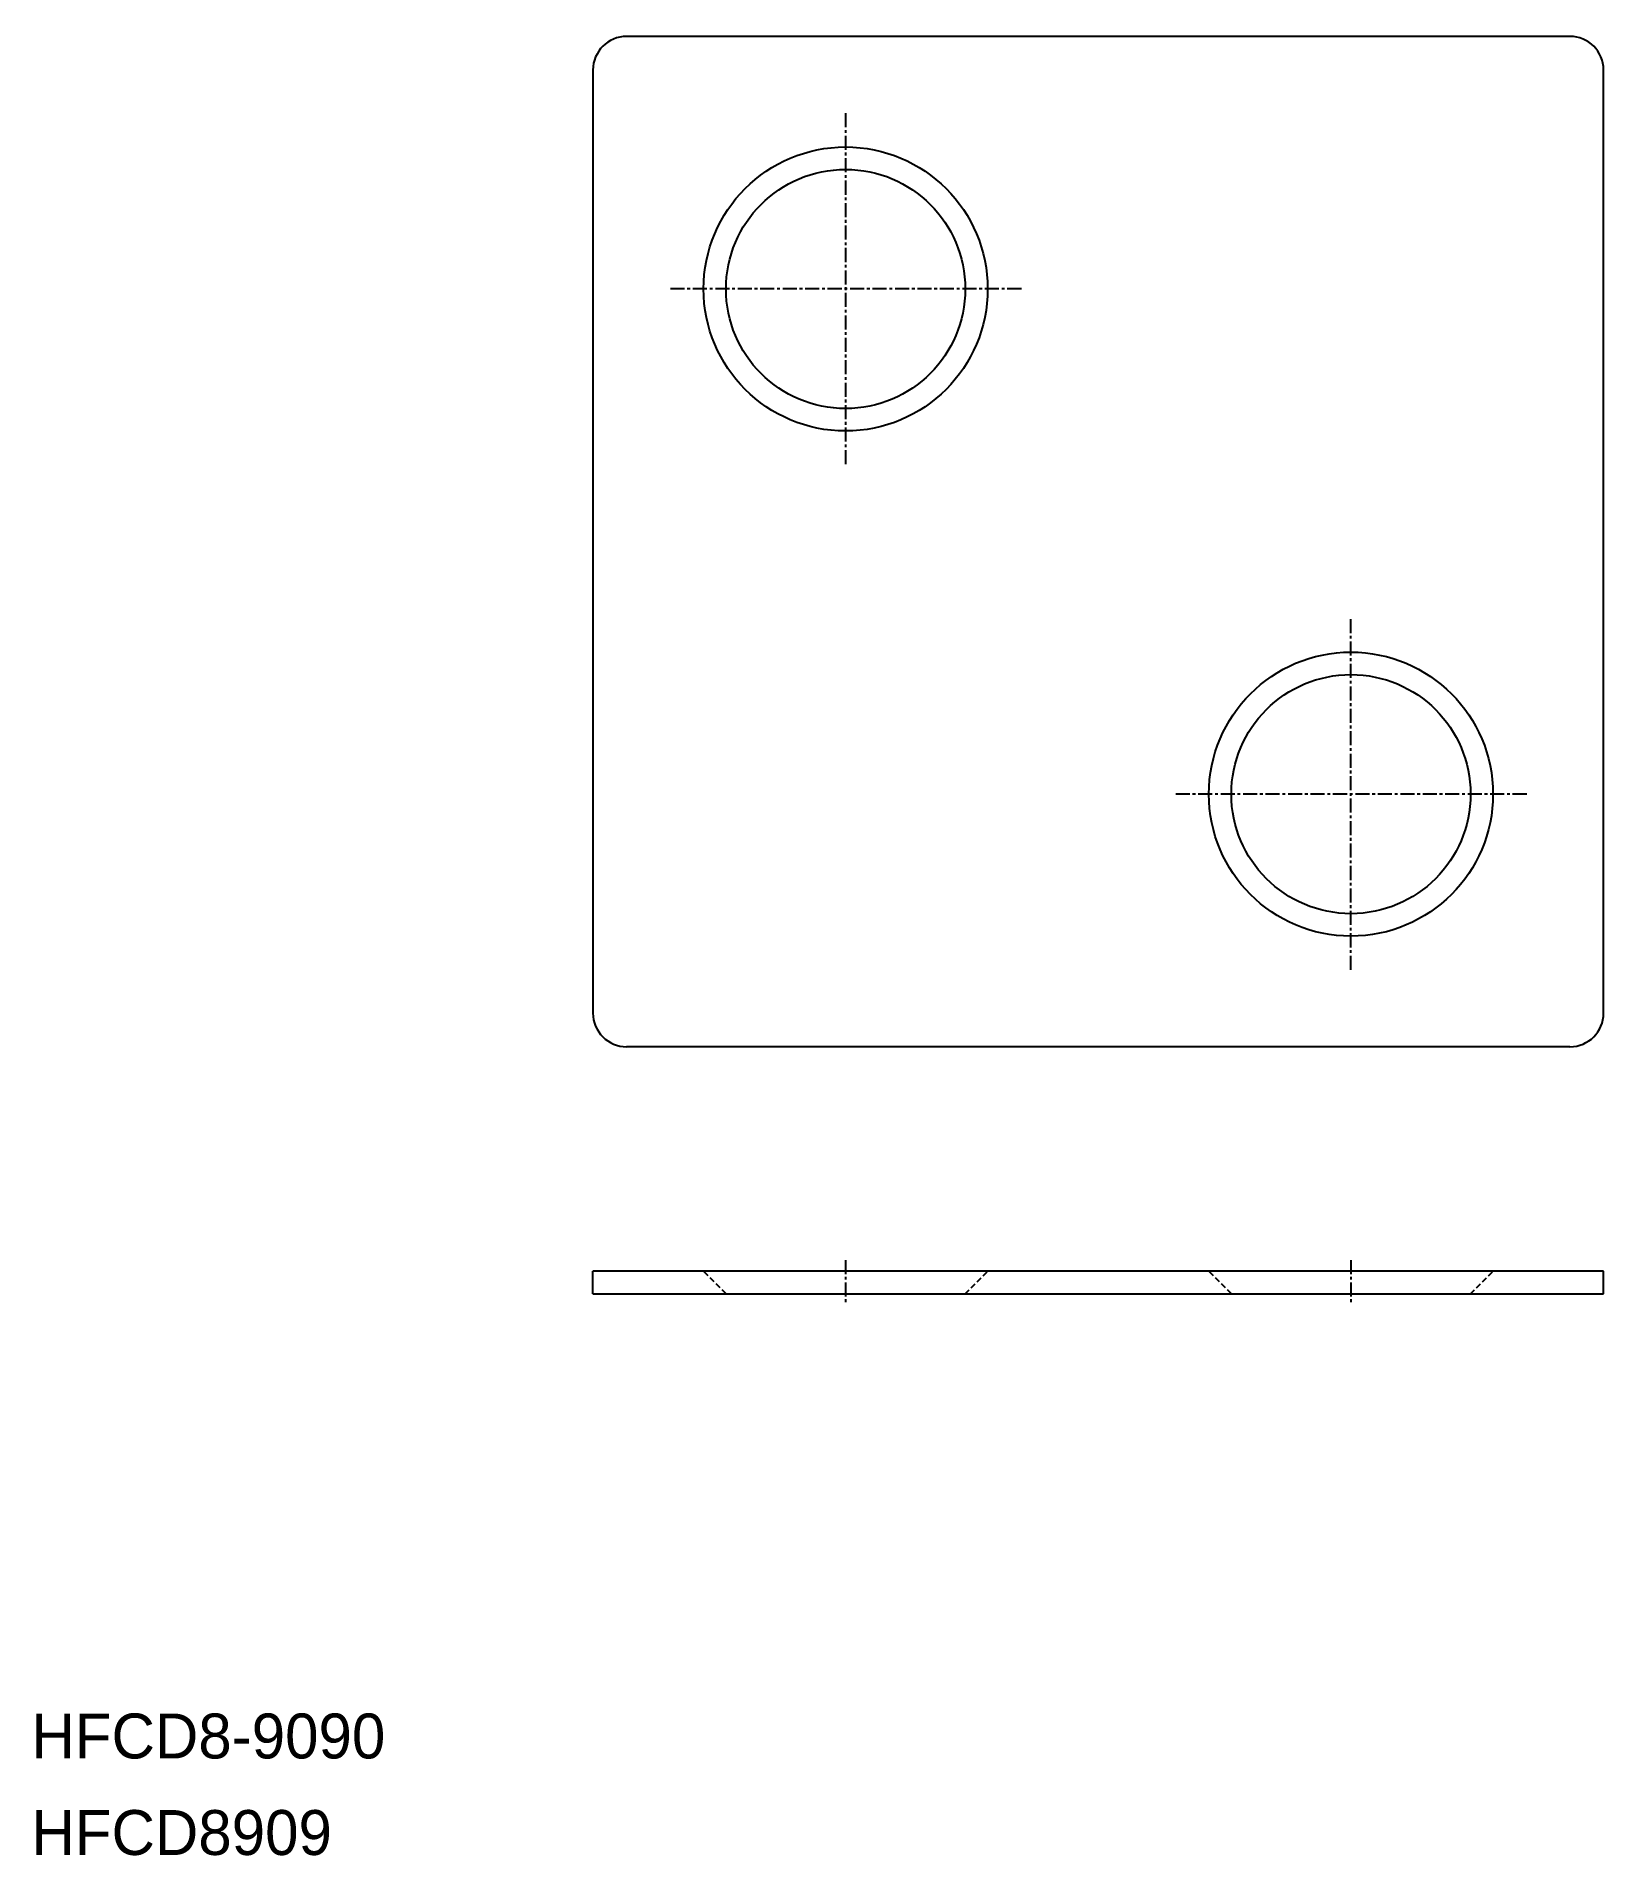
# Model space of a CAD drawing. Extents: x 0 to 140, y 0 to 162.
import ezdxf

# ---------------------------------------------------------------- set-up
doc = ezdxf.new("R2010")
doc.units = 0
doc.linetypes.add('CENTER', pattern=[2, 1.25, -0.25, 0.25, -0.25])
doc.linetypes.add('DASHED', pattern=[0.75, 0.5, -0.25])
doc.layers.get('0').update_dxf_attribs({"linetype": 'CONTINUOUS'})
doc.layers.add('CENTER', color=1, linetype='CENTER')

msp = doc.modelspace()

# ---------------------------------------------------------------- linework, layer by layer
at = {"color": 7, "linetype": 'CONTINUOUS'}
for p, q in [((137, 162), (53, 162)), ((50, 159), (50, 75)), ((140, 75), (140, 159)), ((137, 72), (53, 72)), ((50, 50), (50, 52)), ((140, 52), (50, 52)), ((140, 50), (140, 52)), ((50, 50), (140, 50)), ((83.15, 50), (84.5, 50)), ((128.15, 50), (129.5, 50))]:
    msp.add_line(p, q, dxfattribs=at)
at = {"color": 3, "linetype": 'DASHED'}
for p, q in [((61.85, 50), (59.85, 52)), ((83.15, 50), (85.15, 52)), ((106.85, 50), (104.85, 52)), ((128.15, 50), (130.15, 52))]:
    msp.add_line(p, q, dxfattribs=at)
at = {"color": 7, "linetype": 'CONTINUOUS'}
for centre, radius in [((72.5, 139.5), 12.65), ((72.5, 139.5), 10.65), ((117.5, 94.5), 12.65), ((117.5, 94.5), 10.65)]:
    msp.add_circle(centre, radius, dxfattribs=at)
for centre, start, end in [((53, 159), 90, 180), ((137, 159), 0, 90), ((53, 75), 180, 270), ((137, 75), 270, 0)]:
    msp.add_arc(centre, 3, start, end, dxfattribs=at)
at = {"layer": 'CENTER', "color": 1, "linetype": 'CENTER'}
for p, q in [((72.5, 155.15), (72.5, 123.85)), ((88.15, 139.5), (56.85, 139.5)), ((117.5, 78.85), (117.5, 110.15)), ((133.15, 94.5), (101.85, 94.5)), ((72.5, 53), (72.5, 49)), ((117.5, 53), (117.5, 49))]:
    msp.add_line(p, q, dxfattribs=at)

# ---------------------------------------------------------------- texts
at = {"color": 7, "linetype": 'CONTINUOUS'}
for s, p in [('HFCD8-9090', (0, 8.6)), ('HFCD8909', (0, 0))]:
    msp.add_text(s, height=4, dxfattribs=at).set_placement(p)

doc.saveas('drawing.dxf')
